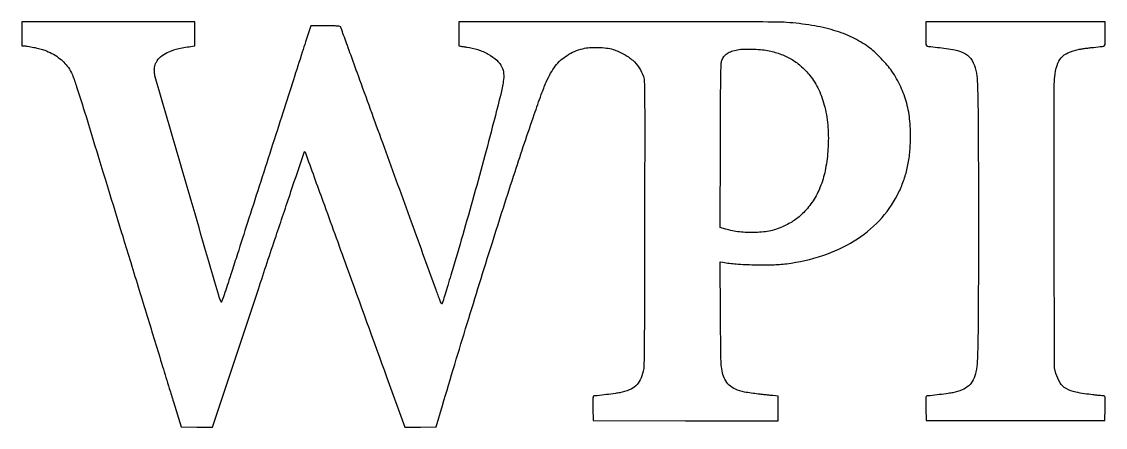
# Model space of a CAD drawing. Extents: x 64 to 2382, y 574 to 1294.
# Drawn here: x 862 to 2382, y 648 to 1217 of the extents above; entities that cross this region are included whole.
import ezdxf

# ---------------------------------------------------------------- set-up
doc = ezdxf.new("R2010")
doc.units = 0

msp = doc.modelspace()

# ---------------------------------------------------------------- linework, layer by layer
for points in [[(862, 1200), (862, 1183), (864.823784, 1183, -0.03963), (870.348614, 1182.561415, -0.011025), (878.899127, 1181.001188, -0.011592), (887.653856, 1178.990827, -0.025004), (894.260515, 1176.955125, -0.032889), (904.350911, 1172.513648, -0.038187), (913.2538, 1166.972348, -0.039466), (920.960285, 1160.321996, -0.040059), (927.48416, 1152.574402, -0.058873), (933.076455, 1142.390474, -0.017836), (939.112643, 1125.797387, -0.003922), (949.776161, 1091.971205, -0.000101), (996.496694, 939.5, 0.000012), (1004.164323, 914.461093, 0.000005), (1015.002812, 879.071875, 0.000004), (1026.847657, 840.399237, 0.000005), (1037.996974, 804, -0.000005), (1048.809844, 768.699219, -0.000005), (1059.641541, 733.334375, -0.000005), (1069.109443, 702.420007, -0.00002), (1074.902887, 683.5), (1085.618606, 648.5), (1107.604337, 648.231416), (1129.590068, 647.962831), (1194.007796, 841.976923, -0.000485), (1218.760246, 916.285422, -0.000815), (1239.708437, 978.631951, -0.000036), (1258.652231, 1034.696479, -0.649988), (1259.125509, 1034.740212, -0.04057), (1259.906465, 1033.033366, -0.000014), (1284.51725, 965.187964, -0.000166), (1317.70109, 873.606275, -0.000038), (1373.747265, 718.731337), (1399.350969, 647.962674), (1421.307277, 648.231337), (1443.263585, 648.5), (1452.184848, 678.5, -0.001975), (1486.944057, 793.718839, -0.002138), (1521.7166, 905.643577, -0.002287), (1554.01907, 1006.459653, -0.004384), (1581.014974, 1087, -0.004265), (1590.849119, 1114.737857, -0.015187), (1597.83244, 1132.241515, -0.023403), (1603.918067, 1144.624604, -0.035284), (1610.445062, 1154.715878, -0.048036), (1617.868665, 1162.835342, -0.042557), (1626.996806, 1169.761296, -0.041057), (1637.506939, 1175.258996, -0.038066), (1649.040484, 1179.129559, -0.04445), (1658.581132, 1180.657915, -0.024126), (1670.465, 1180.91654, -0.024139), (1682.259414, 1180.033234, -0.046568), (1691.5, 1178.004782, -0.046209), (1706.620222, 1171.58514, -0.058519), (1719.04732, 1162.885412, -0.063725), (1728.294273, 1152.253625, -0.073553), (1734.032183, 1140.119954, -0.067259), (1735.339603, 1132.047628, -0.0045), (1735.744482, 1108.581793, -0.002308), (1735.902462, 1065.121136, -0.000137), (1735.737235, 933.499919, -0.000175), (1735.509498, 812.226515, -0.00188), (1735.215544, 763.136181, -0.00252), (1734.795588, 734.74048, -0.055215), (1733.719316, 726.517445, -0.050787), (1729.417721, 714.431961, -0.096313), (1723.30835, 706.148314, -0.09163), (1714.315623, 700.503471, -0.042655), (1701.080348, 696.517255, -0.018291), (1694.778376, 695.430908, -0.002799), (1682.148298, 693.798578, -0.00224), (1669.351625, 692.275658, -0.028501), (1664.519581, 692, 0.337851), (1663.667615, 691.35015, 0.048219), (1663.268445, 689.041248, 0.020293), (1663.116885, 684.617552, 0.002382), (1663.226386, 674.75), (1663.5, 657.5), (1793.25, 657.246255), (1923, 656.992511), (1923, 674.394764), (1923, 691.797017), (1915.75, 692.464731, -0.00218), (1912.055399, 692.82125, -0.000732), (1906.664062, 693.373207, -0.000728), (1900.700192, 694.001378, -0.000833), (1895, 694.619775, -0.019716), (1875.882342, 697.492639, -0.057512), (1863.167952, 701.474194, -0.083081), (1854.493012, 707.209444, -0.087341), (1848.333596, 715.368929, -0.060256), (1844.986621, 724.481099, -0.04138), (1843.351196, 735.380851, -0.014271), (1842.639913, 754.249272, -0.001013), (1842.265587, 806.871387), (1841.892367, 880.242774), (1845.521764, 879.561895, 0.028765), (1864.044347, 877.179257, 0.011941), (1889.259389, 876.004958, 0.012022), (1914.880542, 876.040453, 0.024442), (1934.959292, 877.535096, 0.048403), (1985.758056, 888.889649, 0.059658), (2029.733557, 909.367814, 0.064159), (2065.067508, 938.124245, 0.071801), (2090.410907, 973.912736, 0.02828), (2098.11901, 991.347665, 0.030178), (2103.620482, 1009.171076, 0.02904), (2107.09076, 1028.135547, 0.02273), (2108.710364, 1049, 0.030966), (2107.864017, 1077.300899, 0.041798), (2103.397862, 1102.508139, 0.044), (2095.056178, 1125.585741, 0.040668), (2082.622606, 1147.5, 0.02742), (2076.103654, 1156.03619, 0.016127), (2067.448383, 1165.529036, 0.016054), (2058.086224, 1174.555823, 0.024682), (2049.375259, 1181.682597, 0.049489), (2027.509271, 1194.714075, 0.036999), (2001.282767, 1204.723459, 0.032546), (1970.482496, 1211.790906, 0.022242), (1934.812609, 1215.947596, 0.016325), (1922.176347, 1216.439199, 0.00045), (1867.251895, 1216.73232, 0.000789), (1795.455387, 1216.937441, 0.00032), (1697.562609, 1217), (1475, 1217), (1475, 1200.079455), (1475, 1183.158911), (1477.75, 1182.632377, 0.008583), (1479.17349, 1182.385075, 0.00271), (1481.307812, 1182.063751, 0.002705), (1483.692611, 1181.731086, 0.003), (1486, 1181.436017, -0.048975), (1501.819266, 1177.914103, -0.049903), (1516.546162, 1171.396446, -0.05415), (1528.426116, 1162.832959, -0.09568), (1535.688973, 1153.224406, -0.098308), (1538.03279, 1144.430886, -0.053823), (1537.551006, 1133.245403, -0.023053), (1533.924086, 1115.04357, -0.002796), (1523.895352, 1075.5, -0.002604), (1509.839128, 1022.485491, -0.002171), (1494.365799, 966.297532, -0.002197), (1478.662534, 911.160598, -0.002951), (1463.922569, 861.358228, 0.000056), (1459.613961, 847.104404, 0.000088), (1455.902422, 834.813042, 0.000024), (1452.668843, 824.09588, 0.003019), (1452.271684, 822.75, -0.031974), (1452.03102, 822.079979, -0.043256), (1451.72536, 821.514063, -0.050066), (1451.403735, 821.117741, -0.199853), (1451.120932, 821, -0.306718), (1450.771789, 821.236419, -0.000843), (1448.557546, 826.801563, -0.004439), (1446.098339, 833.177662, -0.002706), (1443.301386, 840.75, -0.00002), (1406.48654, 942.117356, -0.000018), (1368.452706, 1046.865845, -0.000012), (1334.308794, 1140.918469, -0.000175), (1322.494513, 1173.5, 0.000153), (1317.724066, 1186.657862, 0.000236), (1313.592301, 1198.026562, 0.00007), (1309.995842, 1207.903524, 0.007381), (1309.482702, 1209.25, 0.237254), (1308.365608, 1210.241754, 0.044655), (1305.591753, 1210.72044, 0.018501), (1300.384065, 1210.953054, 0.00191), (1288.09376, 1211), (1267.401499, 1211), (1260.292966, 1188.75, -0.000395), (1255.645272, 1174.242088, -0.000031), (1243.177043, 1135.435938, -0.000042), (1228.297222, 1089.147028, -0.000032), (1212.008191, 1038.5, 0.000029), (1195.205034, 986.255432, 0.000031), (1178.766215, 935.1225, 0.00003), (1164.632631, 891.141679, 0.000145), (1156.665975, 866.321275, -0.001725), (1150.380345, 846.948736, -0.005092), (1145.879485, 833.695282, -0.002227), (1142.372534, 823.844499, -0.674727), (1141.748565, 823.821275, -0.034492), (1138.493468, 832.68581, -0.000061), (1094.102078, 985.426536, -0.000041), (1049.335771, 1139.574443, -0.051943), (1048.206113, 1145.826314, -0.025868), (1048.089263, 1150.852293, -0.050561), (1048.606179, 1154.821097, -0.054183), (1049.875879, 1158.424093, -0.034501), (1052.071579, 1162.294349, -0.087853), (1058.876618, 1169.450124, -0.061776), (1068.584661, 1174.904193, -0.044187), (1082.29954, 1179.149025, -0.017472), (1101.75, 1182.626135), (1105, 1183.090626), (1105, 1200.045313), (1105, 1217), (983.5, 1217), (862, 1217)], [(2130, 1200.019052, 0.005113), (2130.136813, 1186.63935, 0.175199), (2131.255587, 1183.731869, 0.187158), (2133.961481, 1182.300523, 0.005991), (2146.5, 1180.984952, -0.02552), (2170.940646, 1177.451241, -0.087259), (2185.866252, 1171.684553, -0.124026), (2195.017792, 1162.456458, -0.08024), (2200.545576, 1148.38453, -0.044566), (2202.42045, 1133.475313, -0.004979), (2203.313167, 1099.233792, -0.003445), (2203.824878, 1043.713908, -0.000574), (2203.950617, 937, -0.000579), (2203.830638, 830.570688, -0.003452), (2203.32039, 775.041756, -0.005003), (2202.425609, 740.764758, -0.043976), (2200.550378, 725.719605, -0.061546), (2196.633404, 714.461843, -0.095428), (2190.441784, 706.284159, -0.087252), (2181.215255, 700.520131, -0.044293), (2168.080348, 696.517255, -0.018291), (2161.778376, 695.430908, -0.002799), (2149.148298, 693.798578, -0.00224), (2136.351625, 692.275658, -0.028501), (2131.519581, 692, 0.337851), (2130.667615, 691.35015, 0.048219), (2130.268445, 689.041248, 0.020293), (2130.116885, 684.617552, 0.002382), (2130.226386, 674.75), (2130.5, 657.5), (2256, 657.5), (2381.5, 657.5), (2381.773614, 674.75, 0.002382), (2381.883115, 684.617552, 0.020293), (2381.731555, 689.041248, 0.048219), (2381.332385, 691.35015, 0.337851), (2380.480419, 692, -0.023883), (2379.377392, 692.052716, -0.000872), (2375.200612, 692.460217, -0.001592), (2370.263604, 692.96646, -0.001117), (2364.706805, 693.566695, -0.019784), (2340.569458, 697.199788, -0.083951), (2326.930326, 702.278665, -0.124318), (2318.538053, 710.438291, -0.069026), (2312.756965, 723.58617), (2310.511951, 731.5), (2310.205959, 930.5, -0.000307), (2310.118565, 1025.084313, -0.001069), (2310.230177, 1086.172057, -0.000662), (2310.461556, 1129.927733, -0.026634), (2311.034481, 1139.486397, -0.043702), (2314.337589, 1155.741902, -0.105902), (2320.168229, 1166.4444, -0.112746), (2329.610592, 1173.421935, -0.053505), (2344.118289, 1177.988444, -0.009882), (2348.565929, 1178.78986, -0.004819), (2354.269122, 1179.64525, -0.004778), (2360.220928, 1180.421441, -0.006892), (2365.5, 1180.984952, 0.005991), (2378.038519, 1182.300523, 0.187158), (2380.744413, 1183.731869, 0.175199), (2381.863187, 1186.63935, 0.005113), (2382, 1200.019052), (2382, 1217), (2256, 1217), (2130, 1217)], [(1910.5, 1176.159473, -0.038859), (1927.469609, 1171.134322, -0.044447), (1942.670698, 1163.708444, -0.045417), (1956.04374, 1153.875385, -0.043998), (1967.57806, 1141.692659, -0.060129), (1980.069924, 1121.318485, -0.047268), (1988.602017, 1096.843617, -0.043105), (1992.958317, 1068.929049, -0.03388), (1992.986468, 1038.297764, -0.028793), (1989.562403, 1010.911751, -0.043711), (1983.182383, 987.79798, -0.048841), (1973.579918, 968.135281, -0.051801), (1960.504363, 951.126842, -0.020694), (1953.942805, 944.757945, -0.026618), (1947.38546, 939.499673, -0.026234), (1940.227996, 934.909816, -0.019198), (1931.851518, 930.555683, -0.022034), (1921.838155, 926.358491, -0.032319), (1912.685579, 923.644823, -0.030743), (1902.923829, 922.047908, -0.017567), (1891, 921.265109, -0.016108), (1879.451507, 921.285759, -0.020407), (1868.811048, 922.083263, -0.021631), (1858.821335, 923.683847, -0.023116), (1849.229776, 926.116146), (1841.959552, 928.321962), (1842.229776, 1043.910981, -0.000237), (1842.444941, 1120.441425, -0.004106), (1842.731972, 1145.403782, -0.009563), (1843.24644, 1158.644056, -0.094144), (1844.597796, 1164.033035, -0.07452), (1848.04542, 1169.270107, -0.078412), (1852.824232, 1173.160952, -0.063067), (1859.445976, 1175.967306, -0.029714), (1868.535728, 1177.956889, -0.037248), (1876.808584, 1178.633561, -0.01249), (1888.938578, 1178.417297, -0.012767), (1901.275674, 1177.572895, -0.029096)]]:
    msp.add_lwpolyline(points, format="xyb", close=True)

doc.saveas('drawing.dxf')
